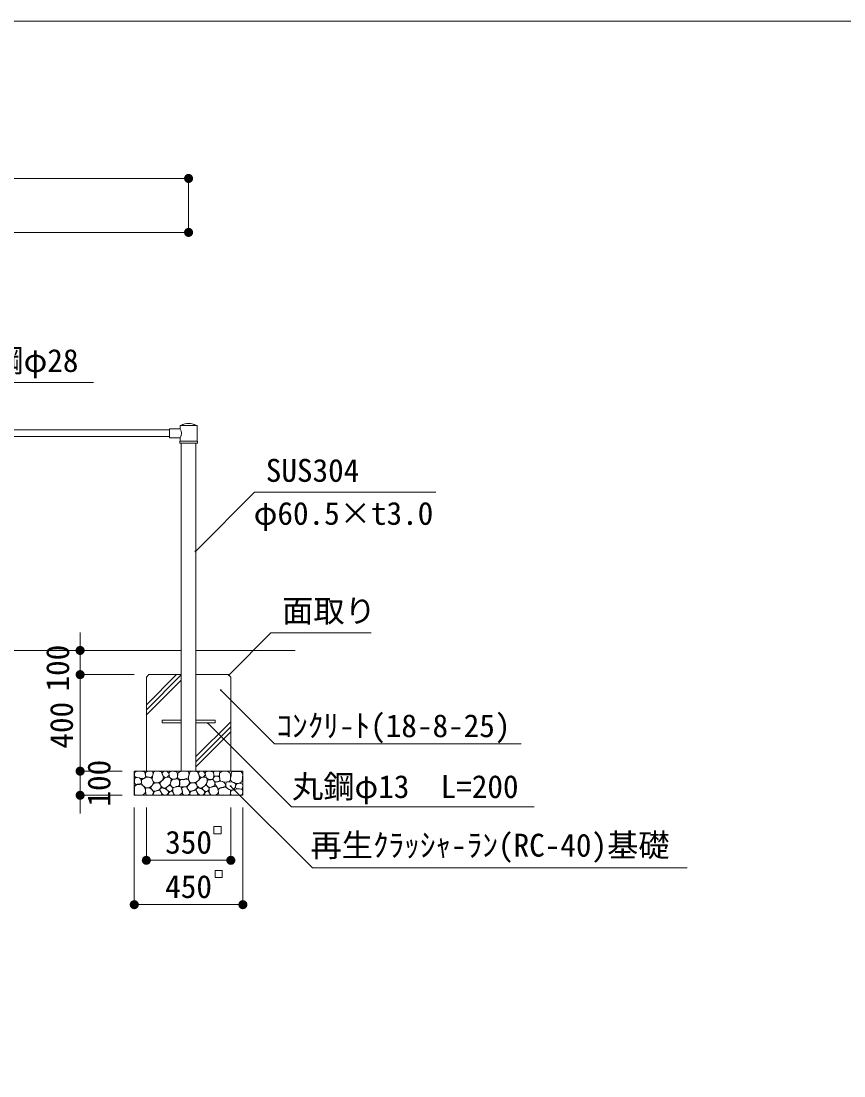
# Model space of a CAD drawing. Units: millimetres at full size, sheet at 1:50; some dimension numbers follow another scale. Extents: x 449 to 14140, y 6261 to 15594.
# Drawn here: x 4706 to 8115, y 10950 to 15320 of the extents above; entities that cross this region are included whole.
import ezdxf
from ezdxf.enums import TextEntityAlignment as Align

# ---------------------------------------------------------------- set-up
doc = ezdxf.new("R2010")
doc.units = ezdxf.units.MM
doc.header["$LTSCALE"] = 50
for name, color, linetype, lineweight in [('ハッチ', 4, 'Continuous', 13), ('寸法', 1, 'Continuous', 13), ('本', 7, 'Continuous', 13)]:
    doc.layers.add(name, color=color, linetype=linetype, lineweight=lineweight)
doc.styles.add('ＭＳ ゴシック', font='')
doc.styles.get('ＭＳ ゴシック').set_extended_font_data('MS Gothic')

# ---------------------------------------------------------------- blocks, each defined once
blk = doc.blocks.new('filled_dot')
at = {"color": 0, "linetype": 'Continuous', "lineweight": -2, "const_width": 1.25}
blk.add_lwpolyline([(-0.625, 0, 1), (0.625, 0, 1)], format="xyb", close=True, dxfattribs=at)

msp = doc.modelspace()

# ---------------------------------------------------------------- linework, layer by layer
at = {"layer": 'ハッチ'}
for p, q in [((5224.71, 12487.77), (5349.54, 12612.6)), ((5224.71, 12466.56), (5369.47, 12611.31)), ((5224.71, 12445.34), (5369.47, 12590.1)), ((5429.97, 12272.73), (5574.71, 12417.48)), ((5429.97, 12251.52), (5574.71, 12396.27)), ((5429.97, 12230.3), (5574.71, 12375.05)), ((5369.47, 12212.6), (5429.97, 12212.6)), ((5496.76, 12112.59), (5501.06, 12112.59)), ((5501.06, 12112.59), (5505.36, 12112.59)), ((5582.74, 12112.59), (5587.04, 12112.59))]:
    msp.add_line(p, q, dxfattribs=at)
for points in [[(5216.71, 12184.27), (5212.14, 12182.53), (5204.1, 12182.31), (5194.96, 12184.7), (5187.14, 12185.79), (5181.92, 12187.53), (5176.91, 12190.79), (5175.61, 12196.65), (5175.83, 12203.17), (5178, 12207.95), (5184.53, 12211.65), (5192.57, 12212.3), (5199.53, 12212.52), (5210.19, 12211.65), (5216.49, 12210.34), (5220.19, 12202.52), (5221.5, 12191.66), (5219.32, 12186.22)], [(5236.73, 12188.3), (5229.64, 12188.55), (5224.58, 12190.32), (5221.55, 12195.38), (5221.04, 12200.69), (5221.55, 12207.01), (5228.38, 12211.31), (5234.71, 12212.07), (5249.64, 12212.07), (5253.18, 12202.21), (5249.64, 12191.33), (5244.07, 12186.78)], [(5252.68, 12170.34), (5249.39, 12179.44), (5249.64, 12189.81), (5251.92, 12196.89), (5253.69, 12203.98), (5254.96, 12208.53), (5259.76, 12211.82), (5265.08, 12212.83), (5272.42, 12212.07), (5279.51, 12211.56), (5285.83, 12211.56), (5290.9, 12201.7), (5295.2, 12188.04), (5292.16, 12175.65), (5280.52, 12167.3), (5266.6, 12164.27), (5257.99, 12164.02)], [(5293.43, 12196.79), (5290.79, 12202.29), (5290.32, 12206.11), (5294.14, 12210.18), (5299.64, 12213.04), (5304.91, 12212.33), (5311.12, 12211.61), (5317.34, 12204.92), (5319.02, 12195.6), (5311.84, 12188.9), (5302.04, 12186.28), (5295.1, 12191.29)], [(5319.28, 12197.03), (5318.56, 12202.29), (5319.04, 12206.35), (5321.43, 12209.46), (5326.93, 12211.85), (5334.59, 12212.09), (5341.52, 12211.85), (5346.78, 12211.37), (5351.33, 12208.03), (5353.72, 12199.9), (5353.72, 12194.64), (5353.48, 12186.99), (5350.9, 12184.15), (5342.88, 12179.51), (5329.79, 12179.08), (5322.39, 12186.99)], [(5356.13, 12181.56), (5354.47, 12189.06), (5354.68, 12197.19), (5354.88, 12204.06), (5360.09, 12208.43), (5367.8, 12211.77), (5378.22, 12212.18), (5391.98, 12211.98), (5398.86, 12209.68), (5401.57, 12199.69), (5399.9, 12190.52), (5398.86, 12184.48), (5389.9, 12181.98), (5380.52, 12177.81), (5363.84, 12178.23)], [(5402.68, 12170.34), (5399.39, 12179.44), (5399.64, 12189.81), (5401.92, 12196.89), (5403.69, 12203.98), (5404.95, 12208.53), (5409.76, 12211.82), (5415.08, 12212.83), (5422.42, 12212.07), (5429.51, 12211.56), (5435.83, 12211.56), (5440.9, 12201.7), (5445.2, 12188.04), (5442.16, 12175.65), (5430.52, 12167.3), (5416.6, 12164.27), (5407.99, 12164.02)], [(5443.42, 12196.79), (5440.79, 12202.29), (5440.32, 12206.11), (5444.14, 12210.18), (5449.64, 12213.04), (5454.91, 12212.33), (5461.12, 12211.61), (5467.34, 12204.92), (5469.02, 12195.6), (5461.84, 12188.9), (5452.03, 12186.28), (5445.1, 12191.29)], [(5469.28, 12197.03), (5468.56, 12202.29), (5469.04, 12206.35), (5471.43, 12209.46), (5476.93, 12211.85), (5484.59, 12212.09), (5491.52, 12211.85), (5496.78, 12211.37), (5501.33, 12208.03), (5503.72, 12199.9), (5503.72, 12194.64), (5503.48, 12186.99), (5500.61, 12181.5), (5493.91, 12178.15), (5482.19, 12177.43), (5472.39, 12186.99)], [(5504.32, 12197.55), (5505.33, 12191.51), (5516.82, 12191.51), (5523.07, 12191.91), (5527.71, 12194.94), (5527.71, 12201.79), (5529.72, 12208.03), (5527.71, 12211.86), (5520.85, 12212.67), (5512.58, 12212.06), (5505.93, 12210.65), (5502.91, 12205.21), (5504.52, 12200.58)], [(5539.75, 12169.91), (5531.73, 12171.51), (5529.32, 12175.18), (5528.71, 12181.58), (5528.28, 12188.48), (5528.17, 12194.9), (5528.51, 12199.71), (5529.66, 12206.25), (5538.75, 12212.46), (5551, 12212.33), (5561.89, 12211.29), (5570.27, 12205.91), (5573.94, 12197.54), (5574.02, 12179.78), (5568.78, 12169.79), (5559.14, 12167.73), (5548.13, 12166.81)], [(5588.54, 12211.4), (5578.8, 12209.65), (5575.94, 12202.17), (5575.65, 12193.24), (5573.64, 12183.44), (5573.64, 12174.79), (5578.83, 12168.45), (5588.34, 12165.57), (5596.41, 12161.82), (5603.62, 12161.54), (5614.01, 12163.84), (5621.23, 12169.83), (5623.5, 12185.72), (5623.92, 12199.95), (5618.14, 12211.3), (5602.76, 12211.68), (5595.55, 12211.4)], [(5184.12, 12112.96), (5177.68, 12115.02), (5175.11, 12119.65), (5175.36, 12126.08), (5176.14, 12132.26), (5175.36, 12138.18), (5175.88, 12144.35), (5176.91, 12150.01), (5185.41, 12156.96), (5197.25, 12157.21), (5208.58, 12154.9), (5215.79, 12147.44), (5220.94, 12134.83), (5220.68, 12124.28), (5212.18, 12114.76), (5205.49, 12112.96), (5195.45, 12112.71)], [(5186.23, 12158.27), (5180.91, 12157.65), (5176.85, 12161.71), (5175.28, 12166.08), (5175.6, 12172.96), (5175.28, 12179.83), (5179.66, 12186.08), (5196.24, 12184.52), (5203.74, 12177.65), (5204.06, 12163.27), (5193.11, 12158.27)], [(5234.63, 12144.9), (5226.59, 12144.01), (5219.45, 12144.9), (5215.58, 12148.47), (5210.51, 12153.53), (5206.64, 12158.29), (5204.56, 12164.84), (5204.56, 12171.38), (5204.26, 12176.44), (5211.41, 12180.9), (5222.72, 12185.66), (5234.63, 12188.04), (5247.62, 12182.48), (5254.45, 12165.53), (5246.84, 12152.04), (5240.29, 12146.99)], [(5248.88, 12135.44), (5246.35, 12138.47), (5243.82, 12142.27), (5244.07, 12147.58), (5247.11, 12152.13), (5252.17, 12157.95), (5255.71, 12162.5), (5260.78, 12163.51), (5271.15, 12164.02), (5277.48, 12164.77), (5283.3, 12155.92), (5286.59, 12144.29), (5277.48, 12134.68), (5260.78, 12129.37), (5252.68, 12129.87)], [(5289.38, 12147.32), (5284.6, 12152.34), (5283.4, 12157.36), (5281.01, 12162.62), (5283.16, 12167.64), (5288.66, 12172.42), (5293.21, 12175.76), (5295.12, 12179.11), (5299.43, 12183.65), (5302.78, 12185.8), (5309.71, 12187.95), (5316.41, 12188.43), (5323.82, 12185.56), (5327.41, 12180.3), (5326.69, 12168.59), (5322.87, 12159.03), (5315.45, 12150.91), (5302.06, 12141.82), (5295.12, 12142.54)], [(5315.48, 12130.74), (5312.21, 12133.41), (5308.65, 12136.82), (5307.17, 12142.01), (5309.1, 12146.01), (5312.66, 12148.82), (5317.26, 12152.09), (5321.11, 12154.31), (5326.45, 12152.23), (5329.72, 12148.38), (5333.13, 12144.38), (5334.61, 12136.37), (5329.12, 12131.78), (5322.89, 12127.92), (5319.33, 12127.92)], [(5348.25, 12148.73), (5342.2, 12145.91), (5336.96, 12144.91), (5333.53, 12145.71), (5329.29, 12149.54), (5325.87, 12153.17), (5324.05, 12157.8), (5324.46, 12162.43), (5326.07, 12167.27), (5328.94, 12174.58), (5333.59, 12178.52), (5345.41, 12179.65), (5354.98, 12181.47), (5360.05, 12176.69), (5362.44, 12165.72), (5361.6, 12155.59), (5357.8, 12150.38)], [(5347.84, 12113.48), (5341.79, 12114.28), (5338.57, 12116.9), (5337.56, 12121.94), (5335.14, 12126.57), (5334.33, 12133.82), (5335.14, 12138.66), (5335.14, 12143.09), (5344.21, 12146.52), (5355.5, 12149.74), (5367.6, 12147.12), (5371.63, 12134.83), (5374.05, 12123.95), (5367.8, 12117.51), (5360.75, 12113.07)], [(5362.86, 12166), (5362.72, 12171.49), (5365.54, 12175.85), (5371.17, 12177.96), (5379.33, 12177.11), (5384.82, 12178.66), (5391.44, 12178.94), (5397.35, 12178.66), (5401.99, 12173.17), (5403.12, 12166.7), (5402.56, 12160.51), (5399.32, 12155.45), (5395.52, 12152.07), (5386.93, 12148.27), (5375.81, 12147.29), (5367.93, 12147.15), (5362.44, 12149.54), (5362.86, 12160.23)], [(5374.08, 12127.4), (5375.12, 12118.86), (5380.12, 12113.86), (5389.09, 12113.23), (5398.88, 12114.28), (5404.92, 12118.65), (5402.84, 12125.52), (5400.34, 12133.02), (5394.09, 12142.19), (5391.01, 12148.27), (5380.88, 12147.57), (5371.03, 12142.08), (5372.62, 12134.9)], [(5398.88, 12135.44), (5396.35, 12138.47), (5393.82, 12142.27), (5394.07, 12147.58), (5397.11, 12152.13), (5402.17, 12157.95), (5405.71, 12162.5), (5410.78, 12163.51), (5421.15, 12164.02), (5427.48, 12164.77), (5433.3, 12155.92), (5436.59, 12144.29), (5427.48, 12134.68), (5410.78, 12129.37), (5402.68, 12129.87)], [(5439.38, 12147.32), (5434.6, 12152.34), (5433.4, 12157.36), (5431.01, 12162.62), (5433.16, 12167.64), (5438.66, 12172.42), (5443.21, 12175.76), (5445.12, 12179.11), (5449.43, 12183.65), (5452.78, 12185.8), (5459.71, 12187.95), (5466.41, 12188.43), (5473.82, 12185.56), (5477.41, 12180.3), (5476.69, 12168.59), (5472.87, 12159.03), (5465.45, 12150.91), (5452.06, 12141.82), (5445.12, 12142.54)], [(5465.47, 12130.74), (5462.21, 12133.41), (5458.65, 12136.82), (5457.17, 12142.01), (5459.1, 12146.01), (5462.66, 12148.82), (5467.25, 12152.09), (5471.11, 12154.31), (5476.45, 12152.23), (5479.72, 12148.38), (5483.13, 12144.38), (5484.61, 12136.37), (5479.12, 12131.78), (5472.89, 12127.92), (5469.33, 12127.92)], [(5498.25, 12148.73), (5492.2, 12145.91), (5486.96, 12144.91), (5483.53, 12145.71), (5479.29, 12149.54), (5475.87, 12153.17), (5474.05, 12157.8), (5474.45, 12162.43), (5476.07, 12167.27), (5478.69, 12173.92), (5483.12, 12177.14), (5491.39, 12177.34), (5496.63, 12178.75), (5503.69, 12174.72), (5508.33, 12165.66), (5508.53, 12155.58), (5503.89, 12150.14)], [(5497.84, 12113.48), (5491.79, 12114.28), (5488.57, 12116.9), (5487.56, 12121.94), (5485.14, 12126.57), (5484.33, 12133.82), (5485.14, 12138.66), (5485.14, 12143.09), (5494.21, 12146.52), (5505.5, 12149.74), (5517.6, 12147.12), (5521.63, 12134.83), (5524.05, 12123.95), (5517.8, 12117.51), (5510.75, 12113.07)], [(5527.31, 12172.1), (5521.87, 12170.09), (5515.62, 12168.88), (5510.17, 12168.27), (5505.74, 12171.5), (5503.52, 12175.53), (5501.3, 12180.76), (5503.72, 12186.61), (5507.55, 12190.84), (5519.25, 12191.64), (5527.51, 12187.41), (5529.12, 12178.75)], [(5551.91, 12160.21), (5553.52, 12155.98), (5553.12, 12151.55), (5549.69, 12147.32), (5543.64, 12145.71), (5536.58, 12144.7), (5530.74, 12143.09), (5526.5, 12140.07), (5521.06, 12140.27), (5518.24, 12145.31), (5514.41, 12151.55), (5509.77, 12158), (5508.16, 12164.65), (5511.58, 12168.48), (5521.06, 12168.68), (5529.12, 12171.3), (5538.8, 12169.68), (5547.27, 12166.06)], [(5556.65, 12144.75), (5553.63, 12150.25), (5553.9, 12154.64), (5553.63, 12160.96), (5557.2, 12166.73), (5561.88, 12167.83), (5570.68, 12168.66), (5580.57, 12167.56), (5588.82, 12164.26), (5592.95, 12161.37), (5595.22, 12156.83), (5593.98, 12149.81), (5590.68, 12140.74), (5585.11, 12135.58), (5578.91, 12134.13), (5571.5, 12135.96), (5561.6, 12141.46)], [(5594.81, 12147.75), (5596.05, 12154.77), (5599.56, 12160.34), (5605.96, 12161.37), (5614.01, 12162.61), (5623.3, 12158.27), (5623.92, 12151.88), (5623.5, 12143.83), (5619.79, 12138.05), (5611.12, 12139.09), (5601.62, 12138.88), (5595.64, 12141.56)], [(5222.09, 12122.18), (5220.92, 12128.94), (5220.92, 12135.47), (5221.86, 12140.13), (5227.22, 12143.86), (5238.43, 12144.1), (5247.99, 12136.17), (5254.29, 12127.54), (5253.36, 12120.78), (5249.39, 12113.55), (5241.23, 12112.85), (5228.39, 12113.08), (5222.56, 12116.12)], [(5254.68, 12120.07), (5254.44, 12123.18), (5257.55, 12127.48), (5262.09, 12129.63), (5268.31, 12131.54), (5274.77, 12132.98), (5280.75, 12133.45), (5284.57, 12126.76), (5288.4, 12120.31), (5287.21, 12114.33), (5281.7, 12113.14), (5272.38, 12113.62), (5262.81, 12112.66), (5255.87, 12114.57)], [(5286.75, 12124.86), (5283.16, 12129.88), (5281.01, 12134.66), (5282.45, 12139.67), (5286.75, 12142.78), (5292.25, 12143.5), (5297.75, 12141.11), (5304.45, 12139.2), (5314.97, 12130.59), (5316.41, 12121.27), (5309.95, 12114.34), (5303.73, 12113.15), (5297.75, 12113.38), (5290.1, 12118.88)], [(5321.41, 12112.95), (5317.85, 12112.95), (5315.33, 12115.47), (5315.18, 12118.44), (5317.26, 12122.29), (5320.07, 12125.85), (5323.49, 12128.07), (5327.19, 12130), (5332.83, 12128.37), (5336.84, 12122.14), (5338.76, 12115.62), (5335.95, 12113.7), (5328.38, 12112.95)], [(5404.68, 12120.07), (5404.44, 12123.18), (5407.55, 12127.48), (5412.09, 12129.63), (5418.31, 12131.54), (5424.77, 12132.98), (5430.75, 12133.45), (5434.57, 12126.76), (5438.4, 12120.31), (5437.2, 12114.33), (5431.7, 12113.14), (5422.38, 12113.62), (5412.81, 12112.66), (5405.87, 12114.57)], [(5436.75, 12124.86), (5433.16, 12129.88), (5431.01, 12134.66), (5432.45, 12139.67), (5436.75, 12142.78), (5442.25, 12143.5), (5447.75, 12141.11), (5454.45, 12139.2), (5464.97, 12130.59), (5466.41, 12121.27), (5459.95, 12114.34), (5453.73, 12113.15), (5447.75, 12113.38), (5440.1, 12118.88)], [(5471.41, 12112.95), (5467.85, 12112.95), (5465.33, 12115.47), (5465.18, 12118.44), (5467.25, 12122.29), (5470.07, 12125.85), (5473.49, 12128.07), (5477.19, 12130), (5482.83, 12128.37), (5486.84, 12122.14), (5488.76, 12115.62), (5485.95, 12113.7), (5478.38, 12112.95)], [(5531.39, 12112.82), (5526.54, 12114.39), (5524.31, 12120.68), (5524.18, 12126.32), (5523, 12132.47), (5524.31, 12136.8), (5527.46, 12140.2), (5530.99, 12142.43), (5536.89, 12144.13), (5545.15, 12145.31), (5548.82, 12146.49), (5552.76, 12147.02), (5560.36, 12141.25), (5568.49, 12136.14), (5573.86, 12134.05), (5573.99, 12128.41), (5573.99, 12121.99), (5572.42, 12114.92), (5563.64, 12113.34), (5556.16, 12112.95), (5542.66, 12113.87), (5535.98, 12112.82)], [(5581.57, 12113.1), (5575.15, 12115.7), (5573.75, 12121.12), (5574.35, 12126.33), (5578.16, 12132.34), (5584.58, 12134.35), (5590.06, 12136.82), (5596.46, 12138.26), (5609.04, 12138.96), (5621.44, 12136.4), (5623.92, 12127.12), (5621.85, 12115.77), (5614.42, 12113.09), (5599.02, 12114.1), (5590.79, 12112.9)]]:
    msp.add_lwpolyline(points, close=True, dxfattribs=at)
at = {"layer": '寸法'}
for p, q in [((1799.72, 14668.05), (5399.71, 14668.05)), ((5399.71, 14436.64), (5399.71, 14668.05)), ((3599.72, 14444.62), (5399.71, 14444.62)), ((5399.71, 14436.64), (5399.71, 14444.62)), ((4950.31, 12787.6), (4950.31, 12537.6)), ((5057.14, 12712.6), (4950.31, 12712.6)), ((4950.31, 12612.6), (4950.31, 12212.6)), ((5174.71, 12612.6), (4950.31, 12612.6)), ((5174.71, 12612.6), (4950.31, 12612.6)), ((4950.31, 12312.6), (4950.31, 12112.6)), ((4950.31, 12287.6), (4950.31, 12037.6)), ((5124.71, 12212.6), (4950.31, 12212.6)), ((5124.71, 12212.6), (4950.31, 12212.6)), ((5124.71, 12112.6), (4950.31, 12112.6)), ((5174.71, 12062.6), (5174.71, 11659.55)), ((5224.71, 12062.74), (5224.71, 11843.31)), ((5574.71, 12062.55), (5574.71, 11843.31)), ((5624.71, 12062.6), (5624.71, 11659.55)), ((5224.71, 11843.31), (5574.71, 11843.31)), ((5174.71, 11659.55), (5624.71, 11659.55))]:
    msp.add_line(p, q, dxfattribs=at)
at = {"layer": '寸法', "color": 3}
for p, q in [((5504.95, 11983.68), (5534.95, 11983.68)), ((5504.95, 11953.68), (5504.95, 11983.68)), ((5534.95, 11983.68), (5534.95, 11953.68)), ((5534.95, 11953.68), (5504.95, 11953.68)), ((5509.26, 11801.77), (5539.26, 11801.77)), ((5509.26, 11771.77), (5509.26, 11801.77)), ((5539.26, 11801.77), (5539.26, 11771.77)), ((5539.26, 11771.77), (5509.26, 11771.77))]:
    msp.add_line(p, q, dxfattribs=at)
at = {"layer": '寸法'}
for points in [[(3980.75, 13622.76), (3986.05, 13628.06), (4180.58, 13822.58), (5006.09, 13822.58)], [(5428.28, 13122.75), (5433.58, 13128.05), (5673.33, 13367.8), (6424.28, 13367.8)], [(5566.25, 12611.06), (5571.56, 12616.36), (5740.98, 12785.78), (6156.56, 12785.78)], [(5532.96, 12548.56), (5538.26, 12543.25), (5756.05, 12325.46), (6777.36, 12325.46)], [(5479.75, 12411.71), (5485.05, 12406.4), (5826.46, 12064.99), (6831.19, 12064.99)], [(5574.11, 12150.82), (5579.41, 12145.51), (5912.6, 11812.33), (7465.57, 11812.33)]]:
    msp.add_lwpolyline(points, dxfattribs=at)
at = {"layer": '本'}
for p, q in [((5434.62, 13644.89), (5364.62, 13644.89)), ((5364.62, 13644.89), (5364.62, 13631.39)), ((5434.62, 13644.89), (5434.62, 13579.89)), ((3678.64, 13626.6), (5320.62, 13626.6)), ((3678.64, 13598.6), (5320.62, 13598.6)), ((5320.62, 13631.39), (5320.62, 13593.39)), ((5365.04, 13631.39), (5320.62, 13631.39)), ((5365.04, 13593.39), (5320.62, 13593.39)), ((5364.62, 13593.39), (5364.62, 13579.89)), ((5436.12, 13579.89), (5363.12, 13579.89)), ((5363.12, 13579.89), (5363.12, 13571.89)), ((5436.12, 13571.89), (5363.12, 13571.89)), ((5369.47, 13571.89), (5369.47, 12212.6)), ((5429.97, 13571.89), (5429.97, 12212.6)), ((5436.12, 13579.89), (5436.12, 13571.89)), ((4587.44, 12712.6), (5369.47, 12712.6)), ((5429.97, 12712.6), (5841.9, 12712.6)), ((5224.71, 12602.6), (5234.71, 12612.6)), ((5224.71, 12602.6), (5224.71, 12212.6)), ((5234.71, 12612.6), (5369.46, 12612.6)), ((5429.96, 12612.6), (5564.71, 12612.6)), ((5564.71, 12612.6), (5574.71, 12602.6)), ((5574.71, 12602.6), (5574.71, 12212.6)), ((5289.63, 12423.21), (5369.63, 12423.21)), ((5289.63, 12423.21), (5289.63, 12413.21)), ((5289.63, 12413.21), (5369.63, 12413.21)), ((5430.12, 12423.21), (5510.12, 12423.21)), ((5430.12, 12413.21), (5510.12, 12413.21)), ((5510.12, 12423.21), (5510.12, 12413.21)), ((5174.71, 12212.6), (5624.71, 12212.6)), ((5174.71, 12212.6), (5174.71, 12112.6)), ((5174.71, 12112.6), (5624.71, 12112.6))]:
    msp.add_line(p, q, dxfattribs=at)
at = {"layer": '本', "color": 4}
msp.add_line((5624.71, 12212.6), (5624.71, 12112.6), dxfattribs=at)
at = {"layer": '本', "color": 6}
msp.add_lwpolyline([(14139.95, 15319.95), (449.31, 15319.95), (449.31, 6260.88), (14139.95, 6260.88)], close=True, dxfattribs=at)
at = {"layer": '本'}
for centre, radius, start, end in [((5399.62, 13593), 60.07, 59.76277, 120.23722), ((5334.25, 13612.73), 36, 327.51687, 31.22381)]:
    msp.add_arc(centre, radius, start, end, dxfattribs=at)

# ---------------------------------------------------------------- block references
at = {"layer": '寸法'}
for p, xscale, yscale, rotation in [((5399.71, 14668.05), 15, 15, 180), ((5399.71, 14444.62), 15, 15, 180), ((5428.28, 13122.75), 3, 3, 45), ((4950.31, 12712.6), 15, 15, 90), ((4950.31, 12612.6), 15, 15, 270), ((4950.31, 12612.6), 15, 15, 270), ((5566.25, 12611.06), 3, 3, 45), ((5532.96, 12548.56), 3, 3, 315), ((5479.75, 12411.71), 3, 3, 315), ((4950.31, 12212.6), 15, 15, 90), ((4950.31, 12212.6), 15, 15, 90), ((5574.11, 12150.82), 3, 3, 315), ((4950.31, 12112.6), 15, 15, 270), ((5574.71, 11843.31), 15, 15, 180), ((5624.71, 11659.55), 15, 15, 180)]:
    msp.add_blockref('filled_dot', p, dxfattribs=dict(at, xscale=xscale, yscale=yscale, rotation=rotation))
at = {"layer": '寸法', "xscale": 15, "yscale": 15}
for p in [(5224.71, 11843.31), (5174.71, 11659.55)]:
    msp.add_blockref('filled_dot', p, dxfattribs=at)

# ---------------------------------------------------------------- texts
at = {"layer": '寸法', "color": 3, "style": 'ＭＳ ゴシック'}
for s, p in [('磨き丸鋼φ28', (4198.23, 13837.93)), ('SUS304', (5719.56, 13382.75)), ('φ60.5×t3.0', (5669.64, 13204.71)), ('面取り', (5787.2, 12800.73)), ('ｺﾝｸﾘ-ﾄ(18-8-25)', (5763.82, 12325.02)), ('丸鋼φ13\u3000L=200', (5828.27, 12072.86)), ('再生ｸﾗｯｼｬ-ﾗﾝ(RC-40)基礎', (5904.91, 11830))]:
    msp.add_text(s, height=94.94, dxfattribs=at).set_placement(p, align=Align.BOTTOM_LEFT)
at = {"layer": '寸法', "style": 'ＭＳ ゴシック'}
for s, p in [('100', (4856.93, 12639.45)), ('400', (4872.93, 12402.83)), ('100', (5028.29, 12162.76))]:
    msp.add_text(s, height=94.94, rotation=90, dxfattribs=at).set_placement(p, align=Align.MIDDLE_CENTER)
for s, p in [('350', (5399.71, 11918.31)), ('450', (5399.71, 11734.55))]:
    msp.add_text(s, height=94.94, dxfattribs=at).set_placement(p, align=Align.MIDDLE_CENTER)

doc.saveas('drawing.dxf')
